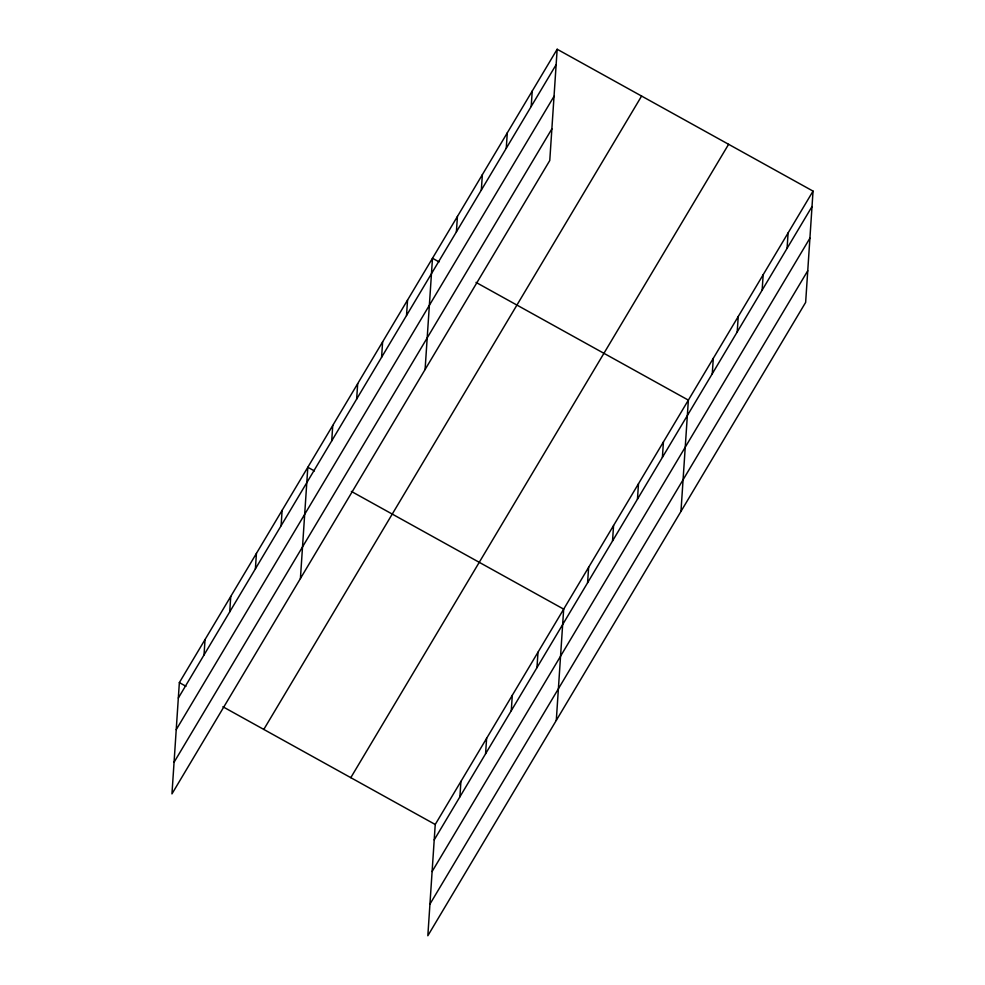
<?xml version="1.0" encoding="UTF-8"?>
<svg xmlns="http://www.w3.org/2000/svg" width="985" height="985" viewBox="0 0 985 985"><rect width="100%" height="100%" fill="white"/><g stroke="black" fill="none" stroke-linecap="round" stroke-linejoin="round"><path stroke-width="1.48" d="M557.165 49.25L179.356 682.605L171.956 793.885L549.765 160.518L557.165 49.25L813.044 191.115L805.644 302.395L427.835 935.75L435.235 824.482L813.044 191.115M204.018 654.976L205.04 639.548M229.714 611.907L230.736 596.479M255.398 568.837L256.42 553.41M281.094 525.768L282.116 510.341M300.413 578.54L307.812 467.272L314.4 470.928M331.723 440.898L332.745 425.471M356.656 399.097L357.678 383.67M381.589 357.296L382.611 341.857M406.522 315.495L407.544 300.056M425.089 369.535L432.489 258.255L439.076 261.911M456.4 231.894L457.422 216.454M481.333 190.093L482.354 174.653M459.896 796.84L460.918 781.413M506.265 148.292L507.287 132.852M485.58 753.771L486.615 738.344M531.198 106.478L532.22 91.051M511.277 710.702L512.298 695.275M536.973 667.633L537.995 652.205M556.291 720.404L563.679 609.136L351.349 491.404M587.589 582.763L588.624 567.335M612.535 540.962L613.556 525.534M637.467 499.161L638.489 483.733M662.4 457.36L663.422 441.933M680.967 511.4L688.367 400.132L476.026 282.399M712.266 373.758L713.3 358.318M737.211 331.957L738.233 316.517M762.144 290.156L763.166 274.716M787.077 248.355L788.099 232.916M178.322 698.045L556.131 64.678M176.229 729.676L554.038 96.308M174.062 762.255L551.871 128.9M263.795 729.429L641.604 96.062M350.795 777.658L728.604 144.303M434.2 839.909L812.009 206.554M432.107 871.54L809.916 238.173M429.94 904.119L807.749 270.764M179.356 682.605L185.943 686.274M222.893 706.75L435.235 824.482"/></g></svg>
